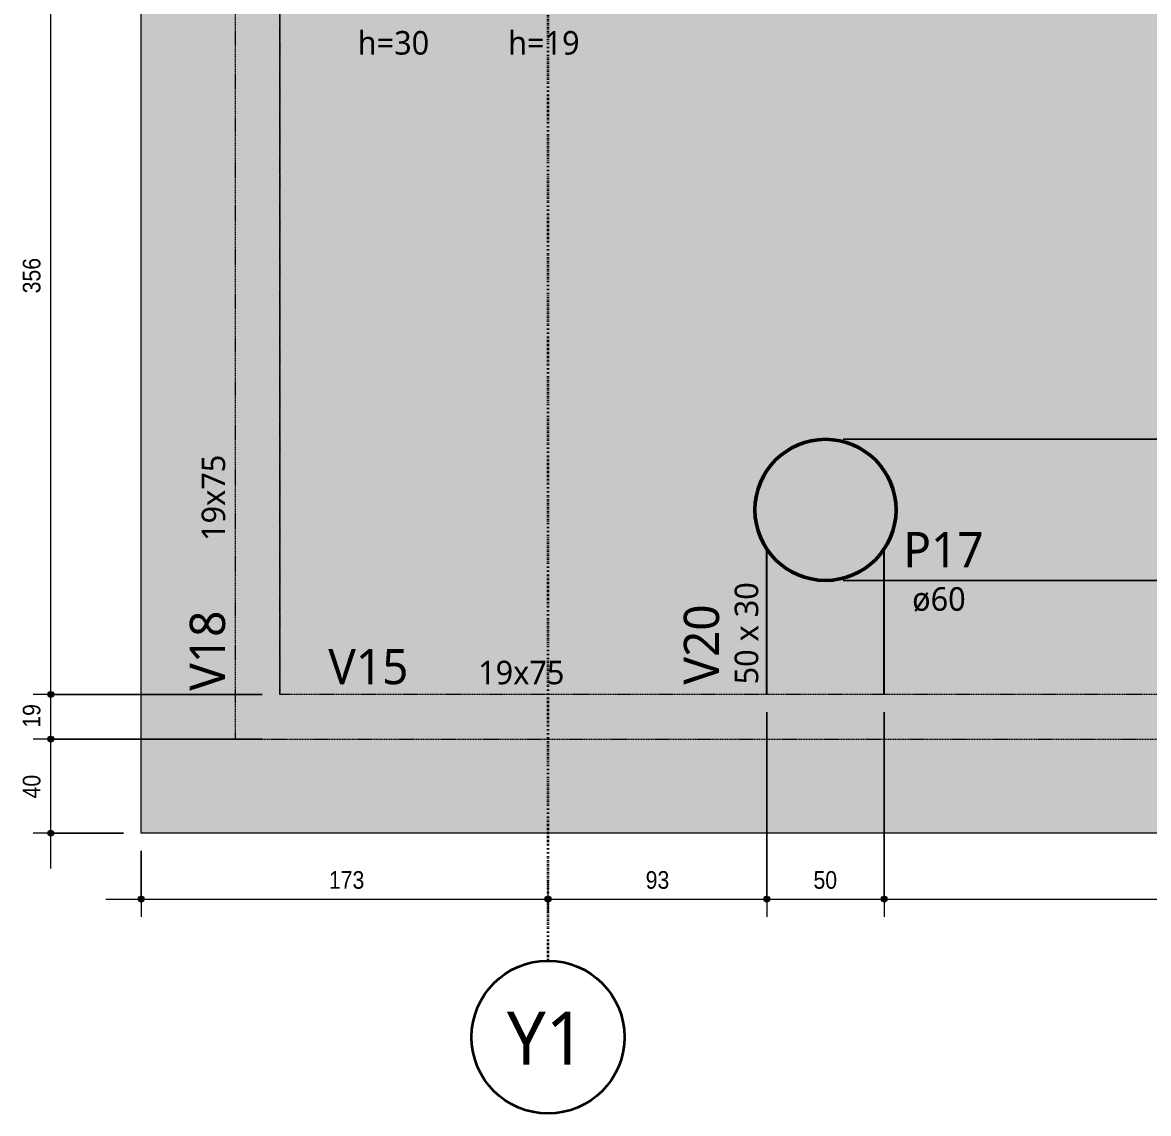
# Model space of a CAD drawing. Header units: centimetres. Extents: x -1475 to 26035, y -1239 to 84208.
# Drawn here: x 3054.4 to 3533.2, y -1239 to -774.9 of the extents above; entities that cross this region are included whole.
import ezdxf

# ---------------------------------------------------------------- set-up
doc = ezdxf.new("R2010")
doc.units = ezdxf.units.CM
doc.linetypes.add('Dash dot', pattern=[1.5875, 0.635, -0.47625, 0, -0.47625])
doc.linetypes.add('Hidden', pattern=[0.714375, 0.47625, -0.238125])
for name, color, linetype, lineweight in [('A-ANNO-DIMS', 7, 'Continuous', 9), ('A-ANNO-DIMS-50', 7, 'Continuous', 9), ('A-DETL', 7, 'Hidden', 18), ('A-FLOR', 7, 'Continuous', 9), ('A-GENM-IDEN', 7, 'Continuous', 9), ('S-BEAM', 7, 'Continuous', 9), ('S-BEAM-IDEN', 7, 'Continuous', 9), ('S-COLS', 7, 'Continuous', 9), ('S-COLS-IDEN', 7, 'Continuous', 9), ('S-GRID', 7, 'Continuous', 9), ('S-GRID-IDEN', 7, 'Continuous', 9)]:
    doc.layers.add(name, color=color, linetype=linetype, lineweight=lineweight)
doc.styles.add('Fira Sans', font='', dxfattribs={"width": 0.9, "height": 7.5})
doc.styles.add('Gadugi', font='gadugi.ttf', dxfattribs={"height": 15})
doc.styles.add('Gadugi_1', font='gadugi.ttf', dxfattribs={"height": 10})
doc.styles.add('Gadugi_5', font='gadugi.ttf', dxfattribs={"height": 22.5})
doc.styles.get('Fira Sans').set_extended_font_data('Fira Sans')
doc.dimstyles.new('PED_R80_1_5mm_ACIMA_As_ESQ__R00', dxfattribs={"dimscale": 30.48, "dimtxt": 10.229846, "dimasz": 0.328084, "dimexe": 0.246063, "dimexo": 0.246063, "dimgap": 0.049213, "dimtad": 1, "dimdec": 1, "dimrnd": 0.5, "dimdsep": 46, "dimtxsty": 'Fira Sans', "dimblk1": 'DOTSMALL', "dimblk2": 'DOTSMALL', "dimsah": 1, "dimcen": 0.09, "dimdle": 0.492126, "dimazin": 0, "dimtfac": 1, "dimtdec": 4, "dimtix": 1, "dimtmove": 0, "dimatfit": 3, "dimfxl": 1, "dimtvp": 1, "dimtolj": 1, "dimtzin": 0, "dimarcsym": 2})

# ---------------------------------------------------------------- blocks, each defined once
blk = doc.blocks.new('Eixo - Y1-2173029-PL200 - FORMA DO DUPLEX INFERIOR')
at = {"layer": 'S-GRID-IDEN', "color": 6, "lineweight": 35, "true_color": 0xff00ff}
blk.add_circle((0, 0), 0.65, dxfattribs=at)
blk = doc.blocks.new('DIMBLOCK1-PL200 - FORMA DO DUPLEX INFERIOR')
at = {"layer": 'A-ANNO-DIMS-50', "true_color": 0x000032}
h = blk.add_hatch(color=178, dxfattribs=at)
edge = h.paths.add_edge_path(flags=0)
edge.add_arc((3066.35, -1079.75), 1.25, 0, 360)
h = blk.add_hatch(color=178, dxfattribs=at)
edge = h.paths.add_edge_path(flags=0)
edge.add_arc((3066.35, -1119.75), 1.25, 0, 360)
at = {"layer": 'A-ANNO-DIMS-50', "color": 178, "true_color": 0x000032}
for p, q in [((3156.33, -1079.75), (3058.85, -1079.75)), ((3066.35, -1134.75), (3066.35, -1079.75)), ((3066.35, -1079.75), (3156.33, -1079.75)), ((3097.33, -1119.75), (3058.85, -1119.75)), ((3066.35, -1119.75), (3097.33, -1119.75))]:
    blk.add_line(p, q, dxfattribs=at)
for centre in [(3066.35, -1079.75), (3066.35, -1119.75)]:
    blk.add_circle(centre, 1.25, dxfattribs=at)
at = {"layer": 'A-ANNO-DIMS-50', "color": 0, "insert": (3054.46, -1105), "char_height": 7.5, "width": 12.5906, "attachment_point": 1, "rotation": 90, "line_spacing_factor": 1.049215, "style": 'Fira Sans'}
blk.add_mtext('40', dxfattribs=at)
blk = doc.blocks.new('_DotSmall')
at = {"color": 0, "linetype": 'ByBlock', "const_width": 0.5}
blk.add_lwpolyline([(-0.0625, 0, 1), (0.0625, 0, 1)], format="xyb", close=True, dxfattribs=at)
blk = doc.blocks.new('DIMBLOCK2-PL200 - FORMA DO DUPLEX INFERIOR')
at = {"layer": 'A-ANNO-DIMS-50', "true_color": 0x000032}
h = blk.add_hatch(color=178, dxfattribs=at)
edge = h.paths.add_edge_path(flags=0)
edge.add_arc((3066.35, -1060.75), 1.25, 0, 360)
h = blk.add_hatch(color=178, dxfattribs=at)
edge = h.paths.add_edge_path(flags=0)
edge.add_arc((3066.35, -1079.75), 1.25, 0, 360)
at = {"layer": 'A-ANNO-DIMS-50', "color": 178, "true_color": 0x000032}
for p, q in [((3156.33, -1060.75), (3058.85, -1060.75)), ((3066.35, -1079.75), (3066.35, -1060.75)), ((3066.35, -1060.75), (3156.33, -1060.75)), ((3156.33, -1079.75), (3058.85, -1079.75)), ((3066.35, -1079.75), (3156.33, -1079.75))]:
    blk.add_line(p, q, dxfattribs=at)
for centre in [(3066.35, -1060.75), (3066.35, -1079.75)]:
    blk.add_circle(centre, 1.25, dxfattribs=at)
at = {"layer": 'A-ANNO-DIMS-50', "color": 0, "insert": (3054.46, -1074.91), "char_height": 7.5, "width": 11.1741, "attachment_point": 1, "rotation": 90, "line_spacing_factor": 1.049215, "style": 'Fira Sans'}
blk.add_mtext('19', dxfattribs=at)
blk = doc.blocks.new('DIMBLOCK3-PL200 - FORMA DO DUPLEX INFERIOR')
at = {"layer": 'A-ANNO-DIMS-50', "true_color": 0x000032}
h = blk.add_hatch(color=178, dxfattribs=at)
edge = h.paths.add_edge_path(flags=0)
edge.add_arc((3066.35, -704.75), 1.25, 0, 360)
h = blk.add_hatch(color=178, dxfattribs=at)
edge = h.paths.add_edge_path(flags=0)
edge.add_arc((3066.35, -1060.75), 1.25, 0, 360)
at = {"layer": 'A-ANNO-DIMS-50', "color": 178, "true_color": 0x000032}
for p, q in [((3156.33, -704.75), (3058.85, -704.75)), ((3066.35, -1060.75), (3066.35, -704.75)), ((3066.35, -704.75), (3156.33, -704.75)), ((3156.33, -1060.75), (3058.85, -1060.75)), ((3066.35, -1060.75), (3156.33, -1060.75))]:
    blk.add_line(p, q, dxfattribs=at)
for centre in [(3066.35, -704.75), (3066.35, -1060.75)]:
    blk.add_circle(centre, 1.25, dxfattribs=at)
at = {"layer": 'A-ANNO-DIMS-50', "color": 0, "insert": (3054.46, -890.16), "char_height": 7.5, "width": 17.7842, "attachment_point": 1, "rotation": 90, "line_spacing_factor": 1.049215, "style": 'Fira Sans'}
blk.add_mtext('356', dxfattribs=at)
blk = doc.blocks.new('DIMBLOCK18-PL200 - FORMA DO DUPLEX INFERIOR')
at = {"layer": 'A-ANNO-DIMS-50', "true_color": 0x000032}
h = blk.add_hatch(color=178, dxfattribs=at)
edge = h.paths.add_edge_path(flags=0)
edge.add_arc((3733.88, -1012.25), 1.25, 0, 360)
h = blk.add_hatch(color=178, dxfattribs=at)
edge = h.paths.add_edge_path(flags=0)
edge.add_arc((3733.88, -1060.75), 1.25, 0, 360)
at = {"layer": 'A-ANNO-DIMS-50', "color": 178, "true_color": 0x000032}
for p, q in [((3403.33, -1012.25), (3741.38, -1012.25)), ((3733.88, -1012.25), (3403.33, -1012.25)), ((3733.88, -1060.75), (3733.88, -1012.25)), ((3739.62, -1060.75), (3726.38, -1060.75)), ((3733.88, -1060.75), (3739.62, -1060.75))]:
    blk.add_line(p, q, dxfattribs=at)
for centre in [(3733.88, -1012.25), (3733.88, -1060.75)]:
    blk.add_circle(centre, 1.25, dxfattribs=at)
at = {"layer": 'A-ANNO-DIMS-50', "color": 0, "insert": (3722, -1045.29), "char_height": 7.5, "width": 21.0892, "attachment_point": 1, "rotation": 90, "line_spacing_factor": 1.049215, "style": 'Fira Sans'}
blk.add_mtext('48.5', dxfattribs=at)
blk = doc.blocks.new('DIMBLOCK19-PL200 - FORMA DO DUPLEX INFERIOR')
at = {"layer": 'A-ANNO-DIMS-50', "true_color": 0x000032}
h = blk.add_hatch(color=178, dxfattribs=at)
edge = h.paths.add_edge_path(flags=0)
edge.add_arc((3733.88, -952.25), 1.25, 0, 360)
h = blk.add_hatch(color=178, dxfattribs=at)
edge = h.paths.add_edge_path(flags=0)
edge.add_arc((3733.88, -1012.25), 1.25, 0, 360)
at = {"layer": 'A-ANNO-DIMS-50', "color": 178, "true_color": 0x000032}
for p, q in [((3403.33, -952.25), (3741.38, -952.25)), ((3733.88, -952.25), (3403.33, -952.25)), ((3733.88, -1012.25), (3733.88, -952.25)), ((3403.33, -1012.25), (3741.38, -1012.25)), ((3733.88, -1012.25), (3403.33, -1012.25))]:
    blk.add_line(p, q, dxfattribs=at)
for centre in [(3733.88, -952.25), (3733.88, -1012.25)]:
    blk.add_circle(centre, 1.25, dxfattribs=at)
at = {"layer": 'A-ANNO-DIMS-50', "color": 0, "insert": (3722, -987.5), "char_height": 7.5, "width": 12.5906, "attachment_point": 1, "rotation": 90, "line_spacing_factor": 1.049215, "style": 'Fira Sans'}
blk.add_mtext('60', dxfattribs=at)
blk = doc.blocks.new('DIMBLOCK20-PL200 - FORMA DO DUPLEX INFERIOR')
at = {"layer": 'A-ANNO-DIMS-50', "true_color": 0x000032}
h = blk.add_hatch(color=178, dxfattribs=at)
edge = h.paths.add_edge_path(flags=0)
edge.add_arc((3733.88, -725.75), 1.25, 0, 360)
h = blk.add_hatch(color=178, dxfattribs=at)
edge = h.paths.add_edge_path(flags=0)
edge.add_arc((3733.88, -952.25), 1.25, 0, 360)
at = {"layer": 'A-ANNO-DIMS-50', "color": 178, "true_color": 0x000032}
for p, q in [((3739.62, -725.75), (3726.38, -725.75)), ((3733.88, -952.25), (3733.88, -725.75)), ((3733.88, -725.75), (3739.62, -725.75)), ((3403.33, -952.25), (3741.38, -952.25)), ((3733.88, -952.25), (3403.33, -952.25))]:
    blk.add_line(p, q, dxfattribs=at)
for centre in [(3733.88, -725.75), (3733.88, -952.25)]:
    blk.add_circle(centre, 1.25, dxfattribs=at)
at = {"layer": 'A-ANNO-DIMS-50', "color": 0, "insert": (3722, -849.89), "char_height": 7.5, "width": 26.1255, "attachment_point": 1, "rotation": 90, "line_spacing_factor": 1.049215, "style": 'Fira Sans'}
blk.add_mtext('226.5', dxfattribs=at)
blk = doc.blocks.new('DIMBLOCK74-PL200 - FORMA DO DUPLEX INFERIOR')
at = {"layer": 'A-ANNO-DIMS-50', "true_color": 0x000032}
h = blk.add_hatch(color=178, dxfattribs=at)
edge = h.paths.add_edge_path(flags=0)
edge.add_arc((3104.83, -1147.81), 1.25, 0, 360)
h = blk.add_hatch(color=178, dxfattribs=at)
edge = h.paths.add_edge_path(flags=0)
edge.add_arc((3277.83, -1147.81), 1.25, 0, 360)
at = {"layer": 'A-ANNO-DIMS-50', "color": 178, "true_color": 0x000032}
for p, q in [((3104.83, -1127.25), (3104.83, -1155.31)), ((3104.83, -1147.81), (3104.83, -1127.25)), ((3277.83, -1153.54), (3277.83, -1140.31)), ((3089.83, -1147.81), (3277.83, -1147.81)), ((3277.83, -1147.81), (3277.83, -1153.54))]:
    blk.add_line(p, q, dxfattribs=at)
for centre in [(3104.83, -1147.81), (3277.83, -1147.81)]:
    blk.add_circle(centre, 1.25, dxfattribs=at)
at = {"layer": 'A-ANNO-DIMS-50', "color": 0, "insert": (3184.64, -1135.93), "char_height": 7.5, "width": 16.053, "attachment_point": 1, "rotation": 0, "line_spacing_factor": 1.049215, "style": 'Fira Sans'}
blk.add_mtext('173', dxfattribs=at)
blk = doc.blocks.new('DIMBLOCK75-PL200 - FORMA DO DUPLEX INFERIOR')
at = {"layer": 'A-ANNO-DIMS-50', "true_color": 0x000032}
h = blk.add_hatch(color=178, dxfattribs=at)
edge = h.paths.add_edge_path(flags=0)
edge.add_arc((3277.83, -1147.81), 1.25, 0, 360)
h = blk.add_hatch(color=178, dxfattribs=at)
edge = h.paths.add_edge_path(flags=0)
edge.add_arc((3370.83, -1147.81), 1.25, 0, 360)
at = {"layer": 'A-ANNO-DIMS-50', "color": 178, "true_color": 0x000032}
for p, q in [((3370.83, -1068.25), (3370.83, -1155.31)), ((3370.83, -1147.81), (3370.83, -1068.25)), ((3277.83, -1153.54), (3277.83, -1140.31)), ((3277.83, -1147.81), (3370.83, -1147.81)), ((3277.83, -1147.81), (3277.83, -1153.54))]:
    blk.add_line(p, q, dxfattribs=at)
for centre in [(3277.83, -1147.81), (3370.83, -1147.81)]:
    blk.add_circle(centre, 1.25, dxfattribs=at)
at = {"layer": 'A-ANNO-DIMS-50', "color": 0, "insert": (3319.35, -1135.93), "char_height": 7.5, "width": 11.9611, "attachment_point": 1, "rotation": 0, "line_spacing_factor": 1.049215, "style": 'Fira Sans'}
blk.add_mtext('93', dxfattribs=at)
blk = doc.blocks.new('DIMBLOCK76-PL200 - FORMA DO DUPLEX INFERIOR')
at = {"layer": 'A-ANNO-DIMS-50', "true_color": 0x000032}
h = blk.add_hatch(color=178, dxfattribs=at)
edge = h.paths.add_edge_path(flags=0)
edge.add_arc((3370.83, -1147.81), 1.25, 0, 360)
h = blk.add_hatch(color=178, dxfattribs=at)
edge = h.paths.add_edge_path(flags=0)
edge.add_arc((3420.83, -1147.81), 1.25, 0, 360)
at = {"layer": 'A-ANNO-DIMS-50', "color": 178, "true_color": 0x000032}
for p, q in [((3370.83, -1068.25), (3370.83, -1155.31)), ((3370.83, -1147.81), (3370.83, -1068.25)), ((3420.83, -1068.25), (3420.83, -1155.31)), ((3420.83, -1147.81), (3420.83, -1068.25)), ((3370.83, -1147.81), (3420.83, -1147.81))]:
    blk.add_line(p, q, dxfattribs=at)
for centre in [(3370.83, -1147.81), (3420.83, -1147.81)]:
    blk.add_circle(centre, 1.25, dxfattribs=at)
at = {"layer": 'A-ANNO-DIMS-50', "color": 0, "insert": (3390.72, -1135.93), "char_height": 7.5, "width": 12.2758, "attachment_point": 1, "rotation": 0, "line_spacing_factor": 1.049215, "style": 'Fira Sans'}
blk.add_mtext('50', dxfattribs=at)
blk = doc.blocks.new('DIMBLOCK77-PL200 - FORMA DO DUPLEX INFERIOR')
at = {"layer": 'A-ANNO-DIMS-50', "true_color": 0x000032}
h = blk.add_hatch(color=178, dxfattribs=at)
edge = h.paths.add_edge_path(flags=0)
edge.add_arc((3420.83, -1147.81), 1.25, 0, 360)
h = blk.add_hatch(color=178, dxfattribs=at)
edge = h.paths.add_edge_path(flags=0)
edge.add_arc((4046.83, -1147.81), 1.25, 0, 360)
at = {"layer": 'A-ANNO-DIMS-50', "color": 178, "true_color": 0x000032}
for p, q in [((3420.83, -1068.25), (3420.83, -1155.31)), ((3420.83, -1147.81), (3420.83, -1068.25)), ((4046.83, -1087.25), (4046.83, -1155.31)), ((4046.83, -1147.81), (4046.83, -1087.25)), ((3420.83, -1147.81), (4046.83, -1147.81))]:
    blk.add_line(p, q, dxfattribs=at)
for centre in [(3420.83, -1147.81), (4046.83, -1147.81)]:
    blk.add_circle(centre, 1.25, dxfattribs=at)
at = {"layer": 'A-ANNO-DIMS-50', "color": 0, "insert": (3726.35, -1135.93), "char_height": 7.5, "width": 17.9416, "attachment_point": 1, "rotation": 0, "line_spacing_factor": 1.049215, "style": 'Fira Sans'}
blk.add_mtext('626', dxfattribs=at)

msp = doc.modelspace()

# ---------------------------------------------------------------- hatches: boundary and pattern name
at = {"layer": 'A-DETL', "linetype": 'Continuous', "true_color": 0xccffcc}
for points in [[(3144.83, -1079.75), (3163.83, -1079.75), (3163.83, -389.75), (3144.83, -389.75), (3144.83, -733.06)], [(3417.89, -1079.75), (4046.83, -1079.75), (4046.83, -1060.75), (3163.83, -1060.75), (3163.83, -1079.75), (3233.61, -1079.75)]]:
    msp.add_hatch(color=254, dxfattribs=at).paths.add_polyline_path(points, flags=0)
at = {"layer": 'A-FLOR', "lineweight": 18, "true_color": 0xe6b8b7}
msp.add_hatch(color=9, dxfattribs=at).paths.add_polyline_path([(4339.27, -1119.75), (5463.83, -1119.75), (5463.83, -214.75), (5423.83, -214.75), (5423.83, -1079.75), (3144.83, -1079.75), (3144.83, -214.75), (3104.83, -214.75), (3104.83, -1119.75), (4070.83, -1119.75)], flags=0)
at = {"layer": 'A-FLOR', "lineweight": 18, "true_color": 0xd9d9d9}
msp.add_hatch(color=254, dxfattribs=at).paths.add_polyline_path([(3163.83, -1060.75), (3370.83, -1060.75), (3370.83, -998.81), (3368.11, -993.73), (3366.41, -988.1), (3365.83, -982.25), (3366.41, -976.4), (3368.11, -970.77), (3370.89, -965.58), (3374.62, -961.04), (3379.16, -957.31), (3384.35, -954.53), (3389.98, -952.83), (3395.83, -952.25), (3401.68, -952.83), (3407.31, -954.53), (3412.5, -957.31), (3417.04, -961.04), (3420.77, -965.58), (3423.55, -970.77), (3425.25, -976.4), (3425.83, -982.25), (3425.25, -988.1), (3423.55, -993.73), (3420.83, -998.92), (3420.83, -1060.75), (4046.83, -1060.75), (4046.83, -856.7), (4031.83, -856.7), (4031.83, -808.7), (4046.83, -808.7), (4046.83, -725.75), (3244.83, -725.75), (3244.83, -704.75), (3163.83, -704.75), (3163.83, -733.06)], flags=0)
at = {"layer": 'S-BEAM', "true_color": 0xd9d9d9}
msp.add_hatch(color=254, dxfattribs=at).paths.add_polyline_path([(3381.12, -1060.75), (3420.83, -1060.75), (3420.77, -998.92), (3417.04, -1003.46), (3412.5, -1007.19), (3407.31, -1009.97), (3401.68, -1011.67), (3395.83, -1012.25), (3389.96, -1011.67), (3384.31, -1009.95), (3379.11, -1007.16), (3374.56, -1003.41), (3370.83, -998.92), (3370.83, -1060.75), (3374.62, -1060.75)], flags=0)
at = {"layer": 'S-COLS', "true_color": 0x808080}
msp.add_hatch(color=8, dxfattribs=at).paths.add_polyline_path([(3395.83, -1012.25), (3401.68, -1011.67), (3407.31, -1009.97), (3412.5, -1007.19), (3417.04, -1003.46), (3420.77, -998.92), (3423.55, -993.73), (3425.25, -988.1), (3425.83, -982.25), (3425.25, -976.4), (3423.55, -970.77), (3420.77, -965.58), (3417.04, -961.04), (3412.5, -957.31), (3407.31, -954.53), (3401.68, -952.83), (3395.83, -952.25), (3389.98, -952.83), (3384.35, -954.53), (3379.16, -957.31), (3374.62, -961.04), (3370.89, -965.58), (3368.11, -970.77), (3366.41, -976.4), (3365.83, -982.25), (3366.41, -988.1), (3368.11, -993.73), (3370.89, -998.92), (3374.62, -1003.46), (3379.16, -1007.19), (3384.35, -1009.97), (3389.98, -1011.67)], flags=0)

# ---------------------------------------------------------------- linework, layer by layer
at = {"layer": 'A-DETL'}
for p, q in [((3144.83, -389.75), (3144.83, -1079.75)), ((3163.83, -1060.75), (3163.83, -389.75)), ((3163.83, -704.75), (3163.83, -1060.75)), ((4046.83, -1060.75), (3163.83, -1060.75)), ((4046.83, -1060.75), (3163.83, -1060.75)), ((3144.83, -1079.75), (3163.83, -1079.75)), ((3163.83, -1079.75), (4046.83, -1079.75))]:
    msp.add_line(p, q, dxfattribs=at)
at = {"layer": 'A-FLOR', "lineweight": 18}
for p, q in [((3104.83, -1119.75), (3104.83, -214.75)), ((5463.83, -1119.75), (3104.83, -1119.75))]:
    msp.add_line(p, q, dxfattribs=at)
at = {"layer": 'S-BEAM', "lineweight": 25}
for p, q in [((3370.83, -1060.75), (3370.83, -998.83)), ((3420.83, -1060.75), (3420.83, -998.83))]:
    msp.add_line(p, q, dxfattribs=at)
for start, end in [(223.0495, 224.8458), (315.1542, 316.9505), (235.3935, 236.1344), (303.8656, 304.6065)]:
    msp.add_arc((3395.83, -982.25), 30, start, end, dxfattribs=at)
at = {"layer": 'S-COLS', "lineweight": 50}
for start, end in [(0, 180), (180, 0)]:
    msp.add_arc((3395.83, -982.25), 30, start, end, dxfattribs=at)
at = {"layer": 'S-COLS', "lineweight": 18}
for start, end in [(202.6899, 213.5573), (326.4427, 337.3101)]:
    msp.add_arc((3395.83, -982.25), 30, start, end, dxfattribs=at)
at = {"layer": 'S-GRID', "color": 6, "linetype": 'Dash dot', "lineweight": 35, "true_color": 0xff00ff}
msp.add_line((3277.83, -1174.02), (3277.83, 767.39), dxfattribs=at)

# ---------------------------------------------------------------- block references
at = {"layer": 'S-GRID-IDEN', "color": 6, "true_color": 0xff00ff, "xscale": 49.99999999999998, "yscale": 49.99999999999998, "zscale": 49.99999999999998}
msp.add_blockref('Eixo - Y1-2173029-PL200 - FORMA DO DUPLEX INFERIOR', (3277.83, -1206.52), dxfattribs=at)

# ---------------------------------------------------------------- texts
at = {"layer": 'A-GENM-IDEN', "char_height": 10, "width": 39.6835, "attachment_point": 1, "style": 'Gadugi_1'}
for s, insert in [('h=30', (3196.89, -778.59)), ('h=19', (3260.86, -778.59))]:
    msp.add_mtext(s, dxfattribs=dict(at, insert=insert))
at = {"layer": 'S-BEAM-IDEN', "attachment_point": 1, "rotation": 90}
for s, insert, char_height, width, style in [('19x75', (3130.51, -995.48), 10, 44.8945, 'Gadugi_1'), ('50 x 30', (3357.21, -1056.5), 10, 54.5147, 'Gadugi_1'), ('V20', (3335.57, -1056.55), 15, 44.0928, 'Gadugi'), ('V18', (3125.48, -1059.19), 15, 44.0928, 'Gadugi')]:
    msp.add_mtext(s, dxfattribs=dict(at, insert=insert, char_height=char_height, width=width, style=style))
at = {"layer": 'S-BEAM-IDEN', "attachment_point": 1}
for s, insert, char_height, width, style in [('V15', (3184.39, -1041.4), 15, 44.0928, 'Gadugi'), ('19x75', (3248.1, -1046.43), 10, 44.8945, 'Gadugi_1')]:
    msp.add_mtext(s, dxfattribs=dict(at, insert=insert, char_height=char_height, width=width, style=style))
at = {"layer": 'S-COLS-IDEN', "attachment_point": 1}
for s, insert, char_height, width, style in [('P17', (3428.91, -991.66), 15, 42.4894, 'Gadugi'), ('ø60', (3432.67, -1015.15), 10, 28.4599, 'Gadugi_1')]:
    msp.add_mtext(s, dxfattribs=dict(at, insert=insert, char_height=char_height, width=width, style=style))
at = {"layer": 'S-GRID-IDEN', "color": 6, "true_color": 0xff00ff, "insert": (3260.3, -1195.73), "char_height": 22.5, "width": 42.0886, "attachment_point": 1, "style": 'Gadugi_5'}
msp.add_mtext('Y1', dxfattribs=at)

# ---------------------------------------------------------------- dimensions: what is measured, and where the dimension line sits
at = {"layer": 'A-ANNO-DIMS', "color": 178, "true_color": 0x000032}
for base, p1, p2, angle, override, picture, middle in [((3066.35, -704.75), (3163.83, -1060.75), (3163.83, -704.75), 90, {"dimpost": '<>', "dimfxl": 356}, 'DIMBLOCK3-PL200 - FORMA DO DUPLEX INFERIOR', (3061.03, -882.75)), ((3733.88, -725.75), (3395.83, -952.25), (3732.12, -725.75), 90, {"dimpost": '<>', "dimfxl": 405.451529}, 'DIMBLOCK20-PL200 - FORMA DO DUPLEX INFERIOR', (3728.57, -839)), ((3733.88, -952.25), (3395.83, -1012.25), (3395.83, -952.25), 90, {"dimpost": '<>', "dimfxl": 60}, 'DIMBLOCK19-PL200 - FORMA DO DUPLEX INFERIOR', (3728.57, -982.25)), ((3733.88, -1012.25), (3732.12, -1060.75), (3395.83, -1012.25), 90, {"dimpost": '<>', "dimfxl": 339.766011}, 'DIMBLOCK18-PL200 - FORMA DO DUPLEX INFERIOR', (3728.57, -1036.5)), ((3066.35, -1060.75), (3163.83, -1079.75), (3163.83, -1060.75), 90, {"dimpost": '<>', "dimfxl": 19}, 'DIMBLOCK2-PL200 - FORMA DO DUPLEX INFERIOR', (3060.98, -1070.25)), ((3370.83, -1147.81), (3277.83, -1146.04), (3370.83, -1060.75), 0, {"dimpost": '<>', "dimfxl": 126.189987}, 'DIMBLOCK75-PL200 - FORMA DO DUPLEX INFERIOR', (3324.33, -1142.44)), ((3420.83, -1147.81), (3370.83, -1060.75), (3420.83, -1060.75), 0, {"dimpost": '<>', "dimfxl": 50}, 'DIMBLOCK76-PL200 - FORMA DO DUPLEX INFERIOR', (3395.83, -1142.5)), ((4046.83, -1147.81), (3420.83, -1060.75), (4046.83, -1079.75), 0, {"dimpost": '<>', "dimfxl": 626.288272}, 'DIMBLOCK77-PL200 - FORMA DO DUPLEX INFERIOR', (3733.83, -1142.5)), ((3066.35, -1079.75), (3104.83, -1119.75), (3163.83, -1079.75), 90, {"dimpost": '<>', "dimfxl": 71.281134}, 'DIMBLOCK1-PL200 - FORMA DO DUPLEX INFERIOR', (3061.03, -1099.75)), ((3277.83, -1147.81), (3104.83, -1119.75), (3277.83, -1146.04), 0, {"dimpost": '<>', "dimfxl": 174.986622}, 'DIMBLOCK74-PL200 - FORMA DO DUPLEX INFERIOR', (3191.33, -1142.5))]:
    dim = msp.add_linear_dim(base=base, p1=p1, p2=p2, angle=angle, dimstyle='PED_R80_1_5mm_ACIMA_As_ESQ__R00', override=override, dxfattribs=at)
    dim.commit()
    dim.dimension.update_dxf_attribs({"geometry": picture, "text_midpoint": middle})

doc.saveas('drawing.dxf')
